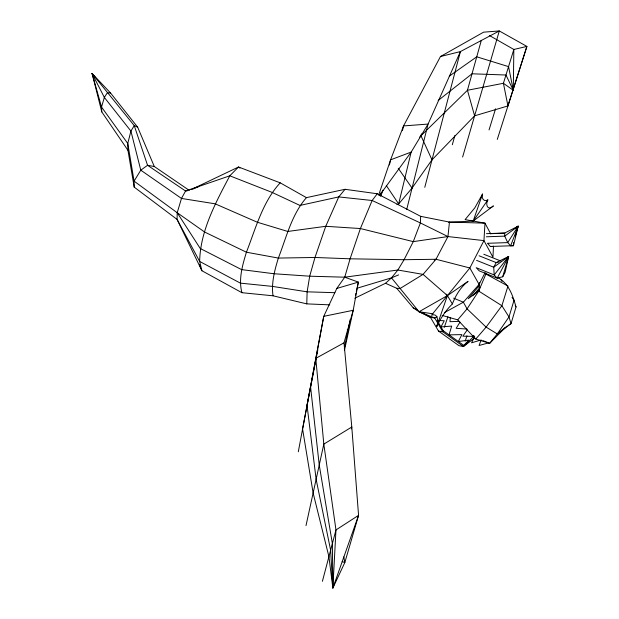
<?xml version="1.0" encoding="UTF-8"?>
<svg xmlns="http://www.w3.org/2000/svg" width="619" height="619" viewBox="0 0 619 619"><rect width="100%" height="100%" fill="white"/><g stroke="black" fill="none" stroke-linecap="round" stroke-linejoin="round"><path stroke-width="0.93" d="M513.468 242.586L513.468 245.704L490.372 246.47L488.02 243.932M504.733 233.015L504.702 236.141L507.735 242.609L510.652 245.782L513.468 245.704L518.165 226.183L504.733 233.015L486.472 233.665M490.705 233.858L484.979 223.157L449.448 222.082L420.649 216.333L377.25 193.762L345.031 189.298L306.436 197.639L280.214 182.837L238.516 166.998L229.796 175.804L185.561 191.008L181.475 198.444L177.212 212.727L177.08 219.405L201.918 270.751L241.913 292.694L273.01 295.797L306.776 303.875L329.741 304.85M306.776 303.875L307.125 291.828L309.693 276.198L314.978 257.473L325.741 226.299L338.755 196.912L345.031 189.298M420.649 216.333L420.386 222.941L413.268 241.627L404.075 259.709L397.855 270.023L391.502 277.861L385.513 283.278L354.78 298.234M493.482 246.107L492.956 257.225L483.95 240.605L484.979 223.157L465.101 219.606L474.804 207.868L482.534 194.072C481.009 197.623 483.834 202.599 487.865 199.867C485.087 204.843 487.842 211.203 493.405 205.895L473.202 221.053L448.636 222.298M479.686 282.604L478.711 291.077L467.074 308.858L457.696 319.861L442.105 315.411M450.276 317.392L449.998 321.679L459.553 321.369M385.513 283.278L396.725 288.284L400.036 288.531L423.063 274.379L436.008 259.268L447.955 236.566L449.448 222.082M298.304 451.785L323.745 316.34L336.806 288.439L344.737 277.196L350.091 258.804L360.39 228.543L372.143 200.502L377.25 193.762M344.342 348.35L350.253 319.373M355.523 295.155L355.933 293.29M356.335 291.425L358.362 282.109L344.737 277.196L309.693 276.198L274.008 273.745L241.603 269.613L200.239 248.482L177.212 212.727L134.075 181.15L127.762 143.469L130.918 131.058L134.246 125.618L92.107 73.529L101.779 111.9L127.947 150.309L134.207 187.124L177.08 219.405L199.651 261.435L201.918 270.751L199.434 264.553M396.725 288.284L413.198 307.759L419.032 311.744L447.421 295.603L468.065 281.374C460.706 287.061 455.63 295.34 452.373 303.96C445.781 310.367 440.674 318.197 436.735 326.476C438.476 322.367 438.353 312.456 431.474 315.233L469.852 267.973L483.95 240.605L447.955 236.566L413.268 241.627L360.39 228.543L325.741 226.299L287.789 231.46L257.349 222.244L215.118 203.806L181.475 198.444L140.776 170.179L130.918 131.058L104.34 97.438L92.107 73.529L110.561 93.012L137.666 127.181L154.301 166.511L189.383 190.466M306.01 525.57L323.814 444.117L315.783 358.355L344.009 342.825L353.201 310.289L358.362 282.109L336.806 288.439M344.443 350.339L353.201 310.289L323.745 316.34L307.016 405.213L316.123 479.284L330.631 550.175L332.86 588.05L344.806 562.586L358.563 515.348L351.793 427.017L344.009 342.825M476.584 260.367L493.714 267.222L508.64 256.459L505.15 272.198L502.713 276.778L497.212 278.148L479.238 270.874L476.22 267.687L494.202 274.944L497.212 278.148L508.64 256.459L496.19 262.603L493.714 267.222L494.202 274.944L508.64 256.459L502.713 276.778M389.436 164.979L390.589 159.826L403.534 125.928L440.473 56.522L483.594 32.165L499.293 30.95L526.893 46.417L507.936 105.934L474.603 115.83L431.992 159.841L412.053 188.091L398.667 203.93L396.918 204.657M402.466 130.617L403.534 125.928L428.069 124.071L460.404 51.586L499.293 30.95L462.617 157.033M421.423 133.874L420.966 135.731L419.667 137.124M351.329 428.882L351.793 427.017L323.814 444.117L335.97 529.949L332.86 588.05L358.563 515.348L335.97 529.949L322.398 581.326M406.737 209.346L428.069 124.071L411.148 152.096L379.416 195.596M424.781 187.309L460.404 51.586L440.473 56.522M452.311 144.753L454.872 135.53M481.311 40.382L467.446 90.273L420.966 135.731L431.992 159.841M515.294 236.203L518.165 226.183L515.155 228.148M497.838 277.622C508.919 283.463 512.811 295.665 516.029 306.978L511.031 323.636L497.289 333.943L489.675 343.305L475.763 339.08L457.696 319.861M489.041 129.944L495.556 108.805M497.274 139.422L526.893 46.417L513.84 49.466L489.32 35.438M473.535 335.366L472.947 337.2L463.453 346.524L459.019 345.712L438.523 331.088L430.468 317.377L421.423 312.34M357.287 288.16L391.502 277.861L419.032 311.744L434.7 317.942L442.786 331.776L463.453 346.524L463.817 345.417L468.745 340.133L458.331 341.502L461.882 334.608L449.038 334.864L451.684 326.089L440.976 326.925L444.241 320.75L437.192 320.449L443.165 330.67L463.817 345.417M465.209 341.131L466.935 335.808M479.872 287.518L478.711 291.077L468.243 298.66L479.005 285.939M378.635 195.202L390.589 159.826L411.148 152.096L398.667 203.93L386.287 185.522M443.165 330.67L442.786 331.776L438.523 331.088M444.318 327.281L447.932 316.68M436.735 326.476L447.421 295.603L446.222 294.133M482.534 194.072L473.202 221.053L487.865 199.867M380.035 195.728L381.335 192.176M380.67 196.355L382.944 190.134M481.141 339.932L479.083 345.495L488.608 342.88M317.857 349.611L302.575 428.944L313.129 493.003L328.913 556.651L332.86 588.05L332.372 543.567L319.242 465.031L310.521 386.465M510.652 245.782L518.165 226.183L504.702 236.141L486.372 236.783M486.209 273.258L478.711 291.077L501.885 305.709L508.98 316.943L511.031 323.636L508.764 325.029M474.649 336.388L471.57 342.818L480.267 340.195M507.851 258.077L508.64 256.459M444.396 312.618L463.368 302.196L479.091 284.423L485.157 272.522M460.025 322.112L456.157 328.325L466.912 329.045M518.165 226.183L507.735 242.609L487.432 243.298M473.992 335.676L472.947 337.2L474.75 337.2M453.619 298.165L463.368 302.196L467.074 308.858L486.108 327.118L497.289 333.943L508.98 316.943L514.033 300.254L512.068 297.36M467.26 329.896L462.857 336.194L473.744 336.372M306.436 197.639C291.65 214.553 286.342 237.534 278.364 258.069C274.635 270.248 271.207 282.96 273.01 295.797M475.763 339.08L486.108 327.118L501.885 305.709L507.975 286.04L485.358 273.753M280.214 182.837C262.618 201.763 255.639 228.643 246.416 252.219C242.486 265.242 238.346 279.099 241.913 292.694M504.988 327.877L489.675 343.305L486.217 341.936M472.343 295.689L477.442 290.806A9.378 1.486 -43.5 0 0 478.82 289.197M473.52 294.837L476.591 292.168A7.389 0.766 -40.1 0 0 478.773 289.932M497.289 333.943L507.255 325.958M438.136 100.51L472.026 73.793L505.963 75.015L513.298 90.289L503.417 83.286L467.446 90.273L474.603 115.83M463.453 346.524L474.131 338.369M449.262 76.168L476.746 56.809L508.555 66.628L513.298 90.289L513.84 49.466L503.417 83.286L507.936 105.934M437.084 316.634L434.7 317.942L430.468 317.377L419.032 311.744L432.882 313.794M191.109 189.646L238.516 166.998L239.948 168.082M391.502 277.861L398.621 274.882M434.229 260.011L436.008 259.268L469.852 267.973L479.091 284.423M192.904 189.019L198.196 186.853M498.976 261.984L496.19 262.603L479.075 255.786M187.472 190.737L185.561 191.008L147.554 165.296L134.246 125.618L137.666 127.181M344.737 277.196L397.855 270.023L423.063 274.379L447.421 295.603L452.373 303.96M490.395 233.68L503.789 233.208M490.372 246.47L493.281 246.385M436.008 259.268L404.075 259.709L350.091 258.804L314.978 257.473L278.364 258.069L246.416 252.219L204.61 232.024L177.212 212.727M334.871 292.686L307.125 291.828L272.422 286.396L240.381 283.138L199.651 261.435C200.293 230.678 215.814 202.428 229.796 175.804L271.981 192.354L299.936 205.431L338.755 196.912L372.143 200.502L420.386 222.941L447.955 236.566M110.561 93.012L107.358 92.757L104.34 97.438L101.539 107.048L101.779 111.9M154.301 166.511L147.554 165.296L140.776 170.179L134.075 181.15L134.207 187.124M342.16 561.595L344.806 562.586L343.831 556.876M482.851 340.605L485.42 341.618M483.795 254.254L500.864 261.017M413.198 307.759L417.314 310.049M127.947 150.309L127.762 143.469L101.539 107.048L92.107 73.529L95.024 77.336M398.265 168.298L412.053 188.091M501.003 279.827L502.017 281.467M92.107 73.529L93.028 76.276M515.225 305.322L516.029 306.978M347.321 329.602L347.615 331.482M477.094 291.077L478.502 289.669L477.094 291.077"/></g></svg>
